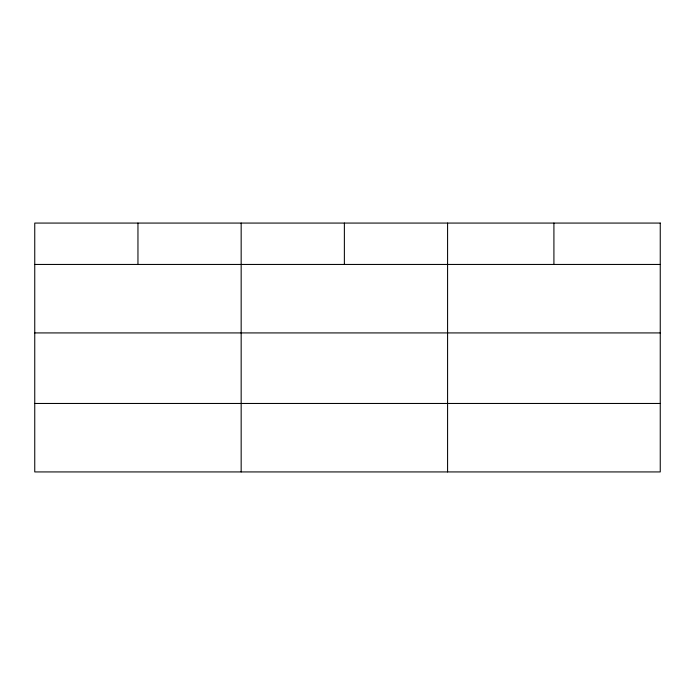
<?xml version="1.0" encoding="UTF-8"?>
<svg xmlns="http://www.w3.org/2000/svg" width="695" height="695" viewBox="0 0 695 695"><rect width="100%" height="100%" fill="white"/><g stroke="black" fill="none" stroke-linecap="round" stroke-linejoin="round"><path stroke-width="1.04" d="M34.75 264.447L660.25 264.447M34.75 332.922L660.25 332.922M34.75 403.465L660.25 403.465M553.915 223.069L553.915 264.447M447.58 223.069L447.58 471.931M344.373 223.069L344.373 264.447M241.165 223.069L241.165 471.931M137.958 223.069L137.958 264.447M660.25 223.069L34.75 223.069L34.75 471.931L660.25 471.931L660.25 223.069"/></g></svg>
